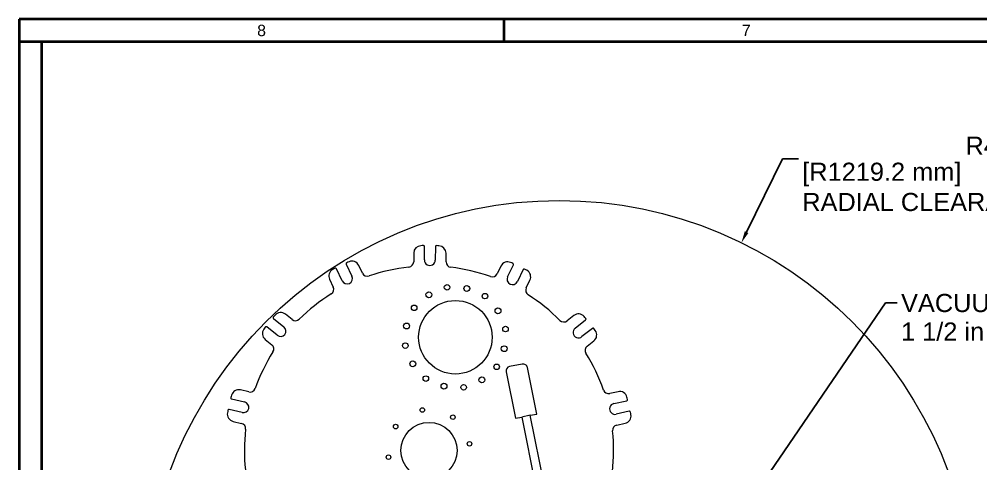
# Model space of a CAD drawing. Header units: inches. Extents: x 17 to 469, y 7 to 301.
# Drawn here: x 17.5 to 128.8, y 249.5 to 301 of the extents above; entities that cross this region are included whole.
import ezdxf

# ---------------------------------------------------------------- set-up
doc = ezdxf.new("R2010")
doc.units = ezdxf.units.IN
doc.header["$LTSCALE"] = 14
doc.header["$MEASUREMENT"] = 0
doc.layers.get('0').update_dxf_attribs({"lineweight": 25})
for name, color, linetype, lineweight in [('Border', 7, 'Continuous', 35), ('Dimension (ANSI)', 7, 'Continuous', 25), ('Symbol (ANSI)', 7, 'Continuous', 25), ('Visible', 7, 'Continuous', 18)]:
    doc.layers.add(name, color=color, linetype=linetype, lineweight=lineweight)
doc.styles.add('MEMCOR Medium', font='arial.ttf')
doc.styles.add('Standard A-B-C', font='arial.ttf')
doc.styles.add('Standard D-E', font='arial.ttf')
doc.dimstyles.new('Default (ANSI)', dxfattribs={"dimscale": 14, "dimtxt": 0.15, "dimasz": 0.098425, "dimexe": 0.125, "dimexo": 0.0625, "dimgap": 0.031496, "dimtad": 0, "dimtih": 1, "dimtoh": 1, "dimdec": 4, "dimrnd": 1e-08, "dimzin": 3, "dimdsep": 46, "dimlunit": 5, "dimtxsty": 'MEMCOR Medium', "dimcen": 0.09, "dimdle": 0.393701, "dimclrd": 256, "dimclre": 256, "dimclrt": 256, "dimadec": 0, "dimazin": 1, "dimtfac": 0.8, "dimtofl": 0, "dimtmove": 0, "dimatfit": 3, "dimfxl": 1, "dimfrac": 1, "dimtolj": 1, "dimtzin": 4, "dimlwd": -1, "dimlwe": -1, "dimarcsym": 0})
doc.dimstyles.new('in [mm] D-E NeptuneBenson$7', dxfattribs={"dimscale": 14, "dimtxt": 0.15, "dimasz": 0.098425, "dimexe": 0.125, "dimexo": 0.063, "dimgap": 0.031496, "dimtad": 0, "dimtih": 1, "dimtoh": 1, "dimdec": 4, "dimrnd": 1e-08, "dimzin": 3, "dimdsep": 46, "dimlunit": 5, "dimtxsty": 'Standard D-E', "dimcen": 0.09, "dimdle": 0.393701, "dimclrd": 256, "dimclre": 256, "dimclrt": 256, "dimadec": 1, "dimazin": 1, "dimtfac": 1, "dimtofl": 0, "dimtmove": 0, "dimatfit": 3, "dimfxl": 1, "dimfrac": 1, "dimtolj": 1, "dimtzin": 4, "dimlwd": -1, "dimlwe": -1, "dimarcsym": 0})

# ---------------------------------------------------------------- blocks, each defined once
blk = doc.blocks.new('Borders 22x34_D')
at = {"layer": 'Border'}
for p, q in [((33.5, 21.5), (1.25, 21.5)), ((1.25, 21.5), (1.25, 0.5)), ((5.2578, 21.5), (5.2578, 21.3125)), ((33.3125, 21.3125), (1.25, 21.3125)), ((1.4375, 0.5), (1.4375, 21.3125))]:
    blk.add_line(p, q, dxfattribs=at)
at = {"layer": 'Border', "char_height": 0.094, "attachment_point": 5, "style": 'Standard A-B-C'}
for s, insert in [('\\fArial|b0|i0;{\\H0.0940;8}', (3.2539, 21.4062)), ('\\fArial|b0|i0;{\\H0.0940;7}', (7.2617, 21.4069))]:
    blk.add_mtext(s, dxfattribs=dict(at, insert=insert))
blk = doc.blocks.new('*D24')
at = {"layer": 'Defpoints', "color": 0, "transparency": 16777216}
for p in [(101.1, 275.1), (79.99, 232)]:
    blk.add_point(p, dxfattribs=at)
at = {"layer": 'Dimension (ANSI)', "transparency": 16777216}
for p, q in [((105.86, 284.82), (101.71, 276.34)), ((107.71, 284.82), (105.86, 284.82))]:
    blk.add_line(p, q, dxfattribs=at)
blk.add_solid([(101.5, 276.44), (101.91, 276.24), (101.1, 275.1)], dxfattribs=at)
at = {"layer": 'Dimension (ANSI)', "transparency": 16777216, "char_height": 2.1, "attachment_point": 1, "style": 'MEMCOR Medium'}
for s, insert in [('\\A1; \\fArial|b0|i0;R48 in', (126.23, 287.4)), ('\\A1;[R1219.2 mm]{\\P\\fArial|b0|i0;RADIAL CLEARANCE REQUIRED}', (108.15, 284.38))]:
    blk.add_mtext(s, dxfattribs=dict(at, insert=insert))

msp = doc.modelspace()

# ---------------------------------------------------------------- linework, layer by layer
at = {"layer": 'Visible'}
for p, q in [((63.171415, 273.900503), (63.166951, 272.90988)), ((64.407873, 273.111797), (64.414827, 274.654871)), ((65.674814, 274.649193), (65.66786, 273.106119)), ((66.906913, 272.893027), (66.911377, 273.88365)), ((54.885636, 270.696213), (54.222386, 272.089491)), ((55.360059, 272.631064), (56.023309, 271.237785)), ((57.232114, 271.5834), (56.80632, 272.477858)), ((73.263391, 272.403699), (72.829554, 271.513114)), ((74.035195, 271.15662), (74.710974, 272.543864)), ((75.84372, 271.992061), (75.167941, 270.604816)), ((53.429419, 270.870333), (53.855212, 269.975875)), ((76.191831, 269.875222), (76.625668, 270.765806)), ((46.94242, 266.337387), (48.144508, 265.36986)), ((49.083647, 266.205729), (48.31193, 266.826863)), ((81.706509, 266.67638), (80.929224, 266.062226)), ((81.860792, 265.217927), (83.071551, 266.174582)), ((47.35448, 264.388302), (46.152392, 265.35583)), ((83.852702, 265.185944), (82.641942, 264.22929)), ((45.966925, 263.913351), (46.738643, 263.292217)), ((83.247876, 263.127698), (84.02516, 263.741852)), ((75.736558, 261.045656), (74.265712, 260.75136)), ((77.404024, 255.260368), (76.324939, 260.653473)), ((73.873528, 260.16298), (74.952613, 254.769875)), ((44.075416, 257.825128), (43.110623, 258.049915)), ((86.828504, 257.852912), (85.861724, 257.63683)), ((42.089113, 257.014704), (43.591951, 256.664559)), ((86.33471, 256.471951), (87.840643, 256.808538)), ((43.306043, 255.437426), (41.803204, 255.787571)), ((74.952613, 254.769875), (75.688036, 254.917023)), ((76.668601, 255.11322), (75.688036, 254.917023)), ((75.688036, 254.917023), (79.765015, 234.540894)), ((76.668601, 255.11322), (77.404024, 255.260368)), ((80.808362, 234.42331), (76.668601, 255.11322)), ((88.115481, 255.578878), (86.609548, 255.242291)), ((42.261973, 254.407472), (43.226766, 254.182685)), ((86.677513, 253.986886), (87.644293, 254.202969))]:
    msp.add_line(p, q, dxfattribs=at)
for centre, radius in [((79.988452, 231.997589), 48), ((64.924237, 269.079244), 0.3405), ((67.033561, 269.944791), 0.321), ((69.309282, 269.804031), 0.3405), ((67.992672, 264.153082), 4.255), ((71.412869, 268.924459), 0.321), ((63.215531, 267.569693), 0.321), ((72.922419, 267.215753), 0.3405), ((62.335959, 265.466107), 0.3405), ((73.787966, 265.106429), 0.321), ((62.195199, 263.190386), 0.321), ((73.647206, 262.830707), 0.3405), ((63.060746, 261.081062), 0.3405), ((72.767634, 260.727121), 0.321), ((64.570297, 259.372356), 0.321), ((71.058928, 259.217571), 0.3405), ((66.673883, 258.492784), 0.3405), ((68.949604, 258.352024), 0.321), ((64.163932, 255.73057), 0.2635), ((67.704504, 254.905654), 0.2635), ((61.076966, 253.810248), 0.2635), ((64.938438, 251.044182), 3.25), ((69.624826, 251.818688), 0.2635), ((60.25205, 250.269676), 0.2635)]:
    msp.add_circle(centre, radius, dxfattribs=at)
for centre, radius, start, end in [((64.041406, 273.896583), 0.87, 92.24789462, 179.74181448), ((64.938438, 251.044182), 23.74, 91.56141901, 92.24789462), ((64.294828, 274.655412), 0.12, 359.74181448, 91.56141901), ((65.794812, 274.648652), 0.12, 87.92220996, 179.74181448), ((64.938438, 251.044182), 23.74, 87.23573435, 87.92220996), ((66.041385, 273.887571), 0.87, 359.74181448, 87.23573435), ((55.468409, 272.682642), 0.12, 113.63649567, 205.4561002), ((64.938438, 251.044182), 23.74, 112.95002006, 113.63649567), ((56.020784, 272.103915), 0.87, 25.4561002, 112.95002006), ((62.536957, 272.912719), 0.63, 276.26679333, 359.74181448), ((65.037867, 273.108958), 0.63, 179.74181448, 359.74181448), ((67.536906, 272.890188), 0.63, 179.74181448, 263.21683564), ((74.045525, 272.022692), 0.87, 66.5336089, 154.02752877), ((64.938438, 251.044182), 23.74, 65.84713329, 66.5336089), ((54.214955, 271.244276), 0.87, 117.96218033, 205.4561002), ((64.938438, 251.044182), 23.74, 117.27570472, 117.96218033), ((54.114037, 272.037913), 0.12, 25.4561002, 117.27570472), ((64.938438, 251.044182), 21.37, 96.26679333, 108.93112135), ((64.938438, 251.044182), 21.37, 70.55250761, 83.21683564), ((74.603094, 272.596417), 0.12, 334.02752877, 65.84713329), ((75.951601, 271.939508), 0.12, 62.20792424, 154.02752877), ((64.938438, 251.044182), 23.74, 61.52144863, 62.20792424), ((75.843534, 271.146813), 0.87, 334.02752877, 61.52144863), ((55.454473, 270.966999), 0.63, 205.4561002, 25.4561002), ((57.80095, 271.854186), 0.63, 205.4561002, 288.93112135), ((72.263181, 271.789016), 0.63, 250.55250761, 334.02752877), ((74.601568, 270.880718), 0.63, 154.02752877, 334.02752877), ((53.286376, 269.705089), 0.63, 301.98107904, 25.4561002), ((76.758204, 269.59932), 0.63, 154.02752877, 237.50254992), ((64.938438, 251.044182), 21.37, 121.98107904, 134.64540707), ((64.938438, 251.044182), 21.37, 44.8382219, 57.50254992), ((47.017661, 266.430869), 0.12, 139.35078139, 231.17038591), ((64.938438, 251.044182), 23.74, 138.66430578, 139.35078139), ((47.766434, 266.149121), 0.87, 51.17038591, 138.66430578), ((49.478661, 266.696508), 0.63, 231.17038591, 314.64540707), ((80.538649, 266.556545), 0.63, 224.8382219, 308.31324305), ((82.245874, 265.993749), 0.87, 40.81932319, 128.31324305), ((64.938438, 251.044182), 23.74, 40.13284758, 40.81932319), ((82.997156, 266.268738), 0.12, 308.31324305, 40.13284758), ((46.512421, 264.591093), 0.87, 143.67646604, 231.17038591), ((64.938438, 251.044182), 23.74, 142.98999044, 143.67646604), ((46.077151, 265.262348), 0.12, 51.17038591, 142.98999044), ((47.749494, 264.879081), 0.63, 231.17038591, 51.17038591), ((82.251367, 264.723608), 0.63, 128.3132422, 308.31324305), ((83.927097, 265.091788), 0.12, 36.49363853, 128.31324305), ((64.938438, 251.044182), 23.74, 35.80716292, 36.49363853), ((83.485795, 264.424483), 0.87, 308.31324305, 35.80716292), ((46.343629, 262.801438), 0.63, 327.69536475, 51.17038591), ((83.638451, 262.633379), 0.63, 128.31324305, 211.78826421), ((64.938438, 251.044182), 21.37, 147.69536475, 160.35969278), ((64.938438, 251.044182), 21.37, 19.12393618, 31.78826421), ((74.36381, 260.261078), 0.5, 101.31467163, 191.31467163), ((75.834657, 260.555374), 0.5, 11.31467163, 101.31467163), ((42.116342, 257.131574), 0.12, 165.0650671, 256.88467162), ((64.938438, 251.044182), 23.74, 164.37859149, 165.0650671), ((42.91321, 257.202608), 0.87, 76.88467163, 164.37859149), ((44.218371, 258.438695), 0.63, 256.88467163, 340.35969278), ((85.724305, 258.25166), 0.63, 199.12393618, 282.59895734), ((87.018273, 257.003861), 0.87, 15.10503747, 102.59895734), ((64.938438, 251.044182), 23.74, 14.41856186, 15.10503747), ((43.448997, 256.050992), 0.63, 256.88467163, 76.88467163), ((86.472129, 255.857121), 0.63, 102.59895734, 282.59895734), ((87.814468, 256.925649), 0.12, 282.59895734, 14.41856186), ((42.459386, 255.254778), 0.87, 169.39075176, 256.88467163), ((64.938438, 251.044182), 23.74, 168.70427615, 169.39075176), ((41.775974, 255.670701), 0.12, 76.88467163, 168.70427615), ((87.454524, 255.05202), 0.87, 282.59895734, 10.09287721), ((88.141656, 255.461767), 0.12, 10.77935281, 102.59895734), ((64.938438, 251.044182), 23.74, 10.09287721, 10.77935281), ((43.083812, 253.569118), 0.63, 353.40965047, 76.88467163), ((86.814932, 253.372056), 0.63, 102.59895734, 186.0739785), ((64.938438, 251.044182), 21.37, 173.40965047, 186.0739785), ((64.938438, 251.044182), 21.37, 353.40965047, 6.0739785)]:
    msp.add_arc(centre, radius, start, end, dxfattribs=at)

# ---------------------------------------------------------------- block references
at = {"xscale": 14, "yscale": 14, "zscale": 14}
msp.add_blockref('Borders 22x34_D', (0, 0), dxfattribs=at)

# ---------------------------------------------------------------- texts
at = {"layer": 'Symbol (ANSI)', "insert": (119.586586, 269.17645), "char_height": 2.10000007, "width": 40.10488067, "attachment_point": 1, "line_spacing_factor": 0.944221, "style": 'Standard D-E'}
msp.add_mtext('\\fArial|b0|i0;VACUUM TRANSFER\\P\\fArial|b0|i0;1 1/2 in [DN40] CONNECTION', dxfattribs=at)

# ---------------------------------------------------------------- dimensions: what is measured, and where the dimension line sits
at = {"layer": 'Dimension (ANSI)'}
dim = msp.add_radius_dim(center=(79.988452, 231.997589), mpoint=(101.101459, 275.104908), text=' \\fArial|b0|i0;<> in\\X[R1219.2 mm]{\\P\\fArial|b0|i0;RADIAL CLEARANCE REQUIRED}', dimstyle='Default (ANSI)', override={"dimgap": 0.031496, "dimdec": 4, "dimlfac": 1, "dimpost": '', "dimcen": 0, "dimtol": 0, "dimlim": 0, "dimtp": 0, "dimtm": 0, "dimtdec": 2, "dimtvp": -0.333333}, dxfattribs=at)
dim.commit()
dim.dimension.update_dxf_attribs({"geometry": '*D24', "text_midpoint": (130.780918, 284.817623), "dimtype": 164})

# ---------------------------------------------------------------- leaders
at = {"layer": 'Symbol (ANSI)', "annotation_type": 0, "has_hookline": 1, "hookline_direction": 0, "text_width": 39.544749}
msp.add_leader([(87.533104, 223.857585), (117.767688, 268.12645), (119.145641, 268.12645)], dimstyle='in [mm] D-E NeptuneBenson$7', override={"dimtad": 0}, dxfattribs=at)

doc.saveas('drawing.dxf')
